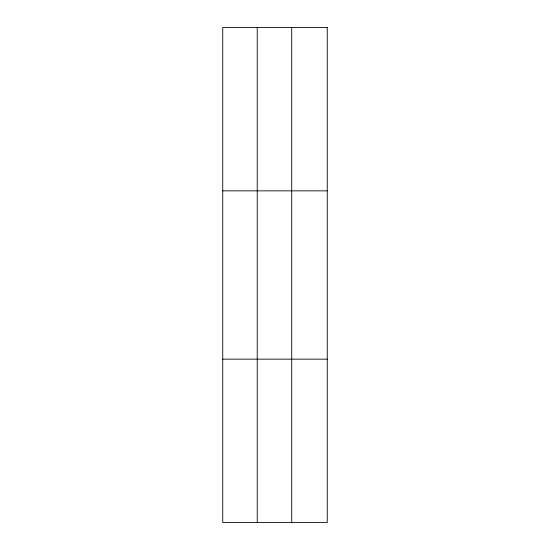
<?xml version="1.0" encoding="UTF-8"?>
<svg xmlns="http://www.w3.org/2000/svg" width="550" height="550" viewBox="0 0 550 550"><rect width="100%" height="100%" fill="white"/><g stroke="black" fill="none" stroke-linecap="round" stroke-linejoin="round"><path stroke-width="0.82" d="M291.72 27.5L291.72 522.5M222.743 190.85L327.257 190.85M222.743 359.15L327.257 359.15M257.235 27.5L257.235 522.5M327.257 27.5L327.257 522.5L222.743 522.5L222.743 27.5L327.257 27.5"/></g></svg>
